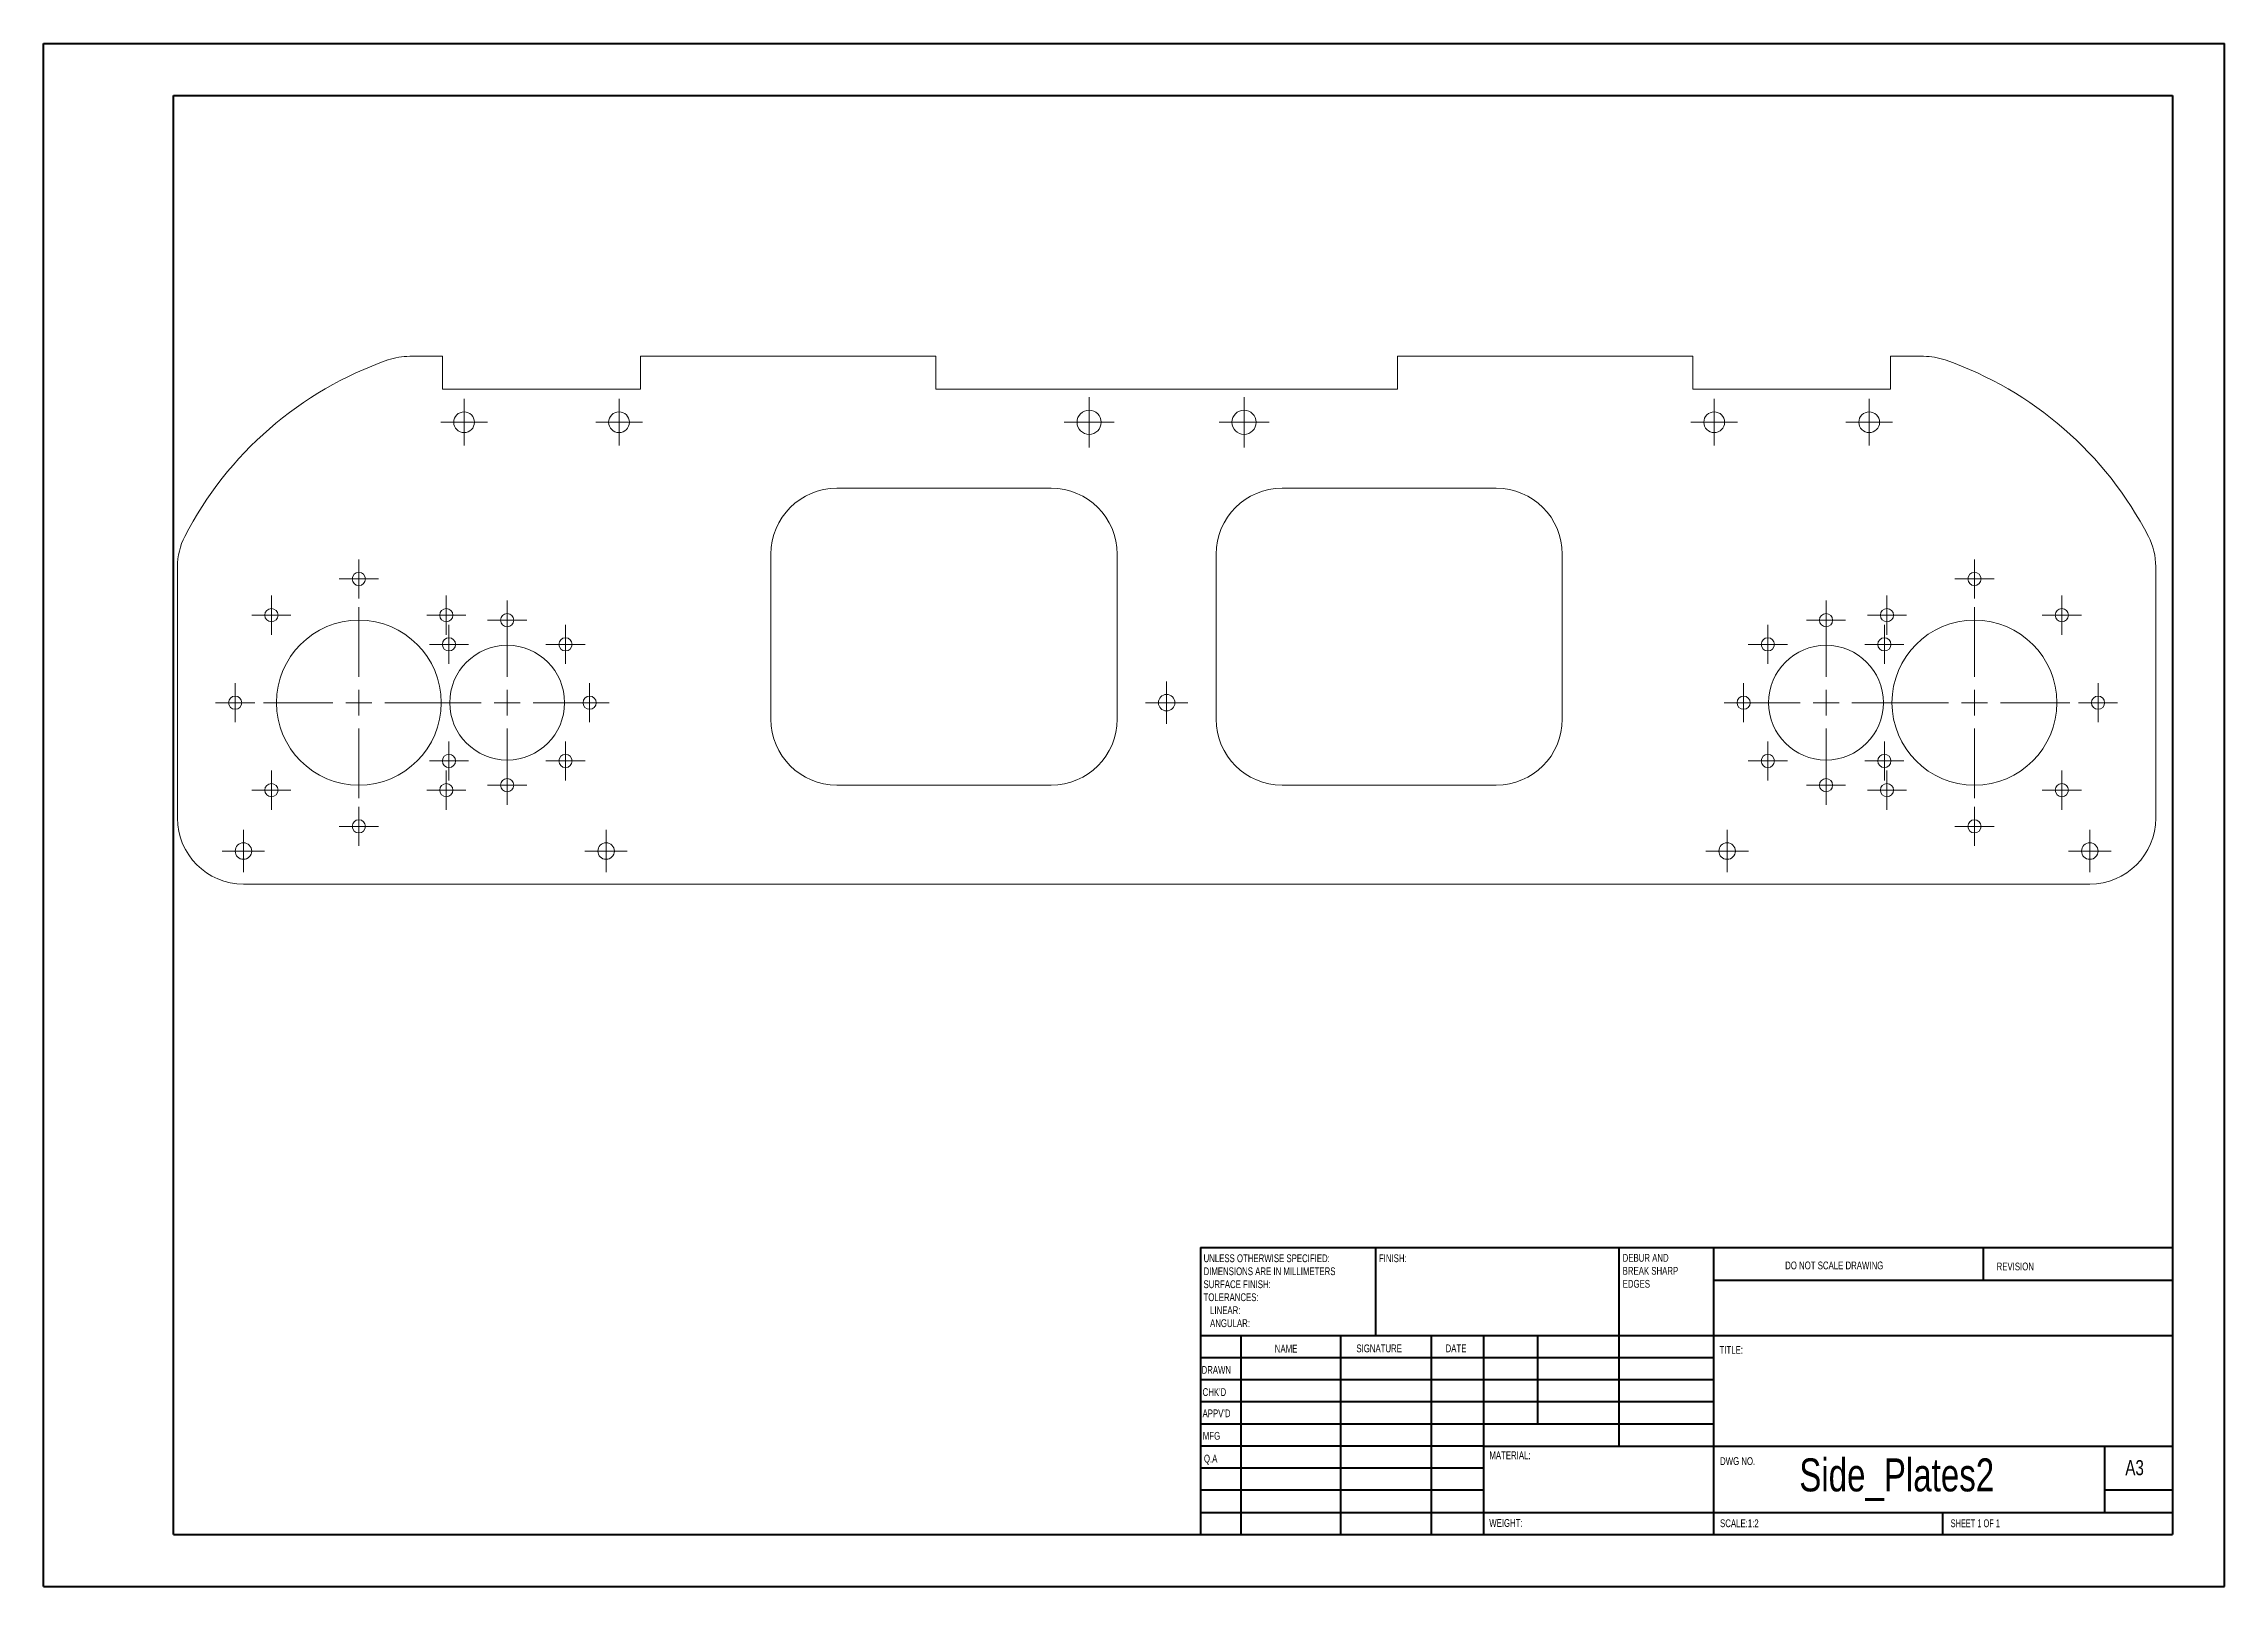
# Model space of a CAD drawing. Header units: millimetres. Extents: x 0 to 420, y 0 to 297.
import ezdxf

# ---------------------------------------------------------------- set-up
doc = ezdxf.new("R2010")
doc.units = ezdxf.units.MM
doc.styles.add('SLDTEXTSTYLE0', font='TXT', dxfattribs={"width": 0.75})
doc.styles.add('SLDTEXTSTYLE1', font='TXT', dxfattribs={"width": 0.6875})

# ---------------------------------------------------------------- blocks, each defined once
blk = doc.blocks.new('SW_NOTE_0')
at = {"color": 0, "linetype": 'Continuous', "lineweight": 0, "char_height": 1.5, "attachment_point": 1, "style": 'SLDTEXTSTYLE0'}
for s, insert in [('DEBUR AND ', (0, 1.93)), ('BREAK SHARP ', (0, -0.57)), ('EDGES', (0, -3.07))]:
    blk.add_mtext(s, dxfattribs=dict(at, insert=insert))
blk = doc.blocks.new('SW_NOTE_1')
at = {"color": 0, "linetype": 'Continuous', "lineweight": 0, "char_height": 1.5, "attachment_point": 1, "style": 'SLDTEXTSTYLE0'}
for s, insert in [('UNLESS OTHERWISE SPECIFIED:', (0, 1.93)), ('SURFACE FINISH:', (0, -3.07)), ('DIMENSIONS ARE IN MILLIMETERS', (0, -0.57)), ('TOLERANCES:', (0, -5.57)), ('   LINEAR:', (0, -8.07)), ('   ANGULAR:', (0, -10.57))]:
    blk.add_mtext(s, dxfattribs=dict(at, insert=insert))
blk = doc.blocks.new('SW_CENTERMARKSYMBOL_0')
at = {"color": 0, "linetype": 'Continuous', "lineweight": 0}
for p, q in [((0, 5), (0, 13.549)), ((-5, 0), (-13.549, 0)), ((0, 0), (-2.5, 0)), ((0, 0), (0, 2.5)), ((0, 0), (0, -2.5)), ((0, 0), (2.5, 0)), ((5, 0), (13.549, 0)), ((0, -5), (0, -13.549))]:
    blk.add_line(p, q, dxfattribs=at)
blk = doc.blocks.new('SW_CENTERMARKSYMBOL_1')
at = {"color": 0, "linetype": 'Continuous', "lineweight": 0}
for p, q in [((0, 5), (0, 13.549)), ((-5, 0), (-13.549, 0)), ((0, 0), (-2.5, 0)), ((0, 0), (0, 2.5)), ((0, 0), (0, -2.5)), ((0, 0), (2.5, 0)), ((5, 0), (13.549, 0)), ((0, -5), (0, -13.549))]:
    blk.add_line(p, q, dxfattribs=at)
blk = doc.blocks.new('SW_CENTERMARKSYMBOL_2')
at = {"color": 0, "linetype": 'Continuous', "lineweight": 0}
for p, q in [((0, 5), (0, 18.375)), ((-5, 0), (-18.375, 0)), ((0, 0), (-2.5, 0)), ((0, 0), (0, 2.5)), ((0, 0), (0, -2.5)), ((0, 0), (2.5, 0)), ((5, 0), (18.375, 0)), ((0, -5), (0, -18.375))]:
    blk.add_line(p, q, dxfattribs=at)
blk = doc.blocks.new('SW_CENTERMARKSYMBOL_3')
at = {"color": 0, "linetype": 'Continuous', "lineweight": 0}
for p, q in [((-2.5, 0), (-3.77, 0)), ((0, 0), (-2.5, 0)), ((0, 2.5), (0, 3.77)), ((0, 0), (0, 2.5)), ((0, 0), (0, -2.5)), ((0, 0), (2.5, 0)), ((2.5, 0), (3.77, 0)), ((0, -2.5), (0, -3.77))]:
    blk.add_line(p, q, dxfattribs=at)
blk = doc.blocks.new('SW_CENTERMARKSYMBOL_4')
at = {"color": 0, "linetype": 'Continuous', "lineweight": 0}
for p, q in [((-2.5, 0), (-3.77, 0)), ((0, 0), (-2.5, 0)), ((0, 2.5), (0, 3.77)), ((0, 0), (0, 2.5)), ((0, 0), (0, -2.5)), ((0, 0), (2.5, 0)), ((2.5, 0), (3.77, 0)), ((0, -2.5), (0, -3.77))]:
    blk.add_line(p, q, dxfattribs=at)
blk = doc.blocks.new('SW_CENTERMARKSYMBOL_5')
at = {"color": 0, "linetype": 'Continuous', "lineweight": 0}
for p, q in [((-2.5, 0), (-3.77, 0)), ((0, 0), (-2.5, 0)), ((0, 2.5), (0, 3.77)), ((0, 0), (0, 2.5)), ((0, 0), (0, -2.5)), ((0, 0), (2.5, 0)), ((2.5, 0), (3.77, 0)), ((0, -2.5), (0, -3.77))]:
    blk.add_line(p, q, dxfattribs=at)
blk = doc.blocks.new('SW_CENTERMARKSYMBOL_6')
at = {"color": 0, "linetype": 'Continuous', "lineweight": 0}
for p, q in [((-2.5, 0), (-3.77, 0)), ((0, 0), (-2.5, 0)), ((0, 2.5), (0, 3.77)), ((0, 0), (0, 2.5)), ((0, 0), (0, -2.5)), ((0, 0), (2.5, 0)), ((2.5, 0), (3.77, 0)), ((0, -2.5), (0, -3.77))]:
    blk.add_line(p, q, dxfattribs=at)
blk = doc.blocks.new('SW_CENTERMARKSYMBOL_7')
at = {"color": 0, "linetype": 'Continuous', "lineweight": 0}
for p, q in [((-2.5, 0), (-3.77, 0)), ((0, 0), (-2.5, 0)), ((0, 2.5), (0, 3.77)), ((0, 0), (0, 2.5)), ((0, 0), (0, -2.5)), ((0, 0), (2.5, 0)), ((2.5, 0), (3.77, 0)), ((0, -2.5), (0, -3.77))]:
    blk.add_line(p, q, dxfattribs=at)
blk = doc.blocks.new('SW_CENTERMARKSYMBOL_8')
at = {"color": 0, "linetype": 'Continuous', "lineweight": 0}
for p, q in [((-2.5, 0), (-3.77, 0)), ((0, 0), (-2.5, 0)), ((0, 2.5), (0, 3.77)), ((0, 0), (0, 2.5)), ((0, 0), (0, -2.5)), ((0, 0), (2.5, 0)), ((2.5, 0), (3.77, 0)), ((0, -2.5), (0, -3.77))]:
    blk.add_line(p, q, dxfattribs=at)
blk = doc.blocks.new('SW_CENTERMARKSYMBOL_9')
at = {"color": 0, "linetype": 'Continuous', "lineweight": 0}
for p, q in [((-2.5, 0), (-3.77, 0)), ((0, 0), (-2.5, 0)), ((0, 2.5), (0, 3.77)), ((0, 0), (0, 2.5)), ((0, 0), (0, -2.5)), ((0, 0), (2.5, 0)), ((2.5, 0), (3.77, 0)), ((0, -2.5), (0, -3.77))]:
    blk.add_line(p, q, dxfattribs=at)
blk = doc.blocks.new('SW_CENTERMARKSYMBOL_10')
at = {"color": 0, "linetype": 'Continuous', "lineweight": 0}
for p, q in [((-2.5, 0), (-3.77, 0)), ((0, 0), (-2.5, 0)), ((0, 2.5), (0, 3.77)), ((0, 0), (0, 2.5)), ((0, 0), (0, -2.5)), ((0, 0), (2.5, 0)), ((2.5, 0), (3.77, 0)), ((0, -2.5), (0, -3.77))]:
    blk.add_line(p, q, dxfattribs=at)
blk = doc.blocks.new('SW_CENTERMARKSYMBOL_11')
at = {"color": 0, "linetype": 'Continuous', "lineweight": 0}
for p, q in [((-2.5, 0), (-3.77, 0)), ((0, 0), (-2.5, 0)), ((0, 2.5), (0, 3.77)), ((0, 0), (0, 2.5)), ((0, 0), (0, -2.5)), ((0, 0), (2.5, 0)), ((2.5, 0), (3.77, 0)), ((0, -2.5), (0, -3.77))]:
    blk.add_line(p, q, dxfattribs=at)
blk = doc.blocks.new('SW_CENTERMARKSYMBOL_12')
at = {"color": 0, "linetype": 'Continuous', "lineweight": 0}
for p, q in [((-2.5, 0), (-3.77, 0)), ((0, 0), (-2.5, 0)), ((0, 2.5), (0, 3.77)), ((0, 0), (0, 2.5)), ((0, 0), (0, -2.5)), ((0, 0), (2.5, 0)), ((2.5, 0), (3.77, 0)), ((0, -2.5), (0, -3.77))]:
    blk.add_line(p, q, dxfattribs=at)
blk = doc.blocks.new('SW_CENTERMARKSYMBOL_13')
at = {"color": 0, "linetype": 'Continuous', "lineweight": 0}
for p, q in [((-2.5, 0), (-3.77, 0)), ((0, 0), (-2.5, 0)), ((0, 2.5), (0, 3.77)), ((0, 0), (0, 2.5)), ((0, 0), (0, -2.5)), ((0, 0), (2.5, 0)), ((2.5, 0), (3.77, 0)), ((0, -2.5), (0, -3.77))]:
    blk.add_line(p, q, dxfattribs=at)
blk = doc.blocks.new('SW_CENTERMARKSYMBOL_14')
at = {"color": 0, "linetype": 'Continuous', "lineweight": 0}
for p, q in [((-2.5, 0), (-3.77, 0)), ((0, 0), (-2.5, 0)), ((0, 2.5), (0, 3.77)), ((0, 0), (0, 2.5)), ((0, 0), (0, -2.5)), ((0, 0), (2.5, 0)), ((2.5, 0), (3.77, 0)), ((0, -2.5), (0, -3.77))]:
    blk.add_line(p, q, dxfattribs=at)
blk = doc.blocks.new('SW_CENTERMARKSYMBOL_15')
at = {"color": 0, "linetype": 'Continuous', "lineweight": 0}
for p, q in [((-2.5, 0), (-3.77, 0)), ((0, 0), (-2.5, 0)), ((0, 2.5), (0, 3.77)), ((0, 0), (0, 2.5)), ((0, 0), (0, -2.5)), ((0, 0), (2.5, 0)), ((2.5, 0), (3.77, 0)), ((0, -2.5), (0, -3.77))]:
    blk.add_line(p, q, dxfattribs=at)
blk = doc.blocks.new('SW_CENTERMARKSYMBOL_16')
at = {"color": 0, "linetype": 'Continuous', "lineweight": 0}
for p, q in [((-2.5, 0), (-3.77, 0)), ((0, 0), (-2.5, 0)), ((0, 2.5), (0, 3.77)), ((0, 0), (0, 2.5)), ((0, 0), (0, -2.5)), ((0, 0), (2.5, 0)), ((2.5, 0), (3.77, 0)), ((0, -2.5), (0, -3.77))]:
    blk.add_line(p, q, dxfattribs=at)
blk = doc.blocks.new('SW_CENTERMARKSYMBOL_17')
at = {"color": 0, "linetype": 'Continuous', "lineweight": 0}
for p, q in [((-2.5, 0), (-3.77, 0)), ((0, 0), (-2.5, 0)), ((0, 2.5), (0, 3.77)), ((0, 0), (0, 2.5)), ((0, 0), (0, -2.5)), ((0, 0), (2.5, 0)), ((2.5, 0), (3.77, 0)), ((0, -2.5), (0, -3.77))]:
    blk.add_line(p, q, dxfattribs=at)
blk = doc.blocks.new('SW_CENTERMARKSYMBOL_18')
at = {"color": 0, "linetype": 'Continuous', "lineweight": 0}
for p, q in [((-2.5, 0), (-3.77, 0)), ((0, 0), (-2.5, 0)), ((0, 2.5), (0, 3.77)), ((0, 0), (0, 2.5)), ((0, 0), (0, -2.5)), ((0, 0), (2.5, 0)), ((2.5, 0), (3.77, 0)), ((0, -2.5), (0, -3.77))]:
    blk.add_line(p, q, dxfattribs=at)
blk = doc.blocks.new('SW_CENTERMARKSYMBOL_19')
at = {"color": 0, "linetype": 'Continuous', "lineweight": 0}
for p, q in [((-2.5, 0), (-3.77, 0)), ((0, 0), (-2.5, 0)), ((0, 2.5), (0, 3.77)), ((0, 0), (0, 2.5)), ((0, 0), (0, -2.5)), ((0, 0), (2.5, 0)), ((2.5, 0), (3.77, 0)), ((0, -2.5), (0, -3.77))]:
    blk.add_line(p, q, dxfattribs=at)
blk = doc.blocks.new('SW_CENTERMARKSYMBOL_20')
at = {"color": 0, "linetype": 'Continuous', "lineweight": 0}
for p, q in [((-2.5, 0), (-3.77, 0)), ((0, 0), (-2.5, 0)), ((0, 2.5), (0, 3.77)), ((0, 0), (0, 2.5)), ((0, 0), (0, -2.5)), ((0, 0), (2.5, 0)), ((2.5, 0), (3.77, 0)), ((0, -2.5), (0, -3.77))]:
    blk.add_line(p, q, dxfattribs=at)
blk = doc.blocks.new('SW_CENTERMARKSYMBOL_21')
at = {"color": 0, "linetype": 'Continuous', "lineweight": 0}
for p, q in [((-2.5, 0), (-3.77, 0)), ((0, 0), (-2.5, 0)), ((0, 2.5), (0, 3.77)), ((0, 0), (0, 2.5)), ((0, 0), (0, -2.5)), ((0, 0), (2.5, 0)), ((2.5, 0), (3.77, 0)), ((0, -2.5), (0, -3.77))]:
    blk.add_line(p, q, dxfattribs=at)
blk = doc.blocks.new('SW_CENTERMARKSYMBOL_22')
at = {"color": 0, "linetype": 'Continuous', "lineweight": 0}
for p, q in [((-2.5, 0), (-3.77, 0)), ((0, 0), (-2.5, 0)), ((0, 2.5), (0, 3.77)), ((0, 0), (0, 2.5)), ((0, 0), (0, -2.5)), ((0, 0), (2.5, 0)), ((2.5, 0), (3.77, 0)), ((0, -2.5), (0, -3.77))]:
    blk.add_line(p, q, dxfattribs=at)
blk = doc.blocks.new('SW_CENTERMARKSYMBOL_23')
at = {"color": 0, "linetype": 'Continuous', "lineweight": 0}
for p, q in [((-2.5, 0), (-3.77, 0)), ((0, 0), (-2.5, 0)), ((0, 2.5), (0, 3.77)), ((0, 0), (0, 2.5)), ((0, 0), (0, -2.5)), ((0, 0), (2.5, 0)), ((2.5, 0), (3.77, 0)), ((0, -2.5), (0, -3.77))]:
    blk.add_line(p, q, dxfattribs=at)
blk = doc.blocks.new('SW_CENTERMARKSYMBOL_24')
at = {"color": 0, "linetype": 'Continuous', "lineweight": 0}
for p, q in [((-2.5, 0), (-3.77, 0)), ((0, 0), (-2.5, 0)), ((0, 2.5), (0, 3.77)), ((0, 0), (0, 2.5)), ((0, 0), (0, -2.5)), ((0, 0), (2.5, 0)), ((2.5, 0), (3.77, 0)), ((0, -2.5), (0, -3.77))]:
    blk.add_line(p, q, dxfattribs=at)
blk = doc.blocks.new('SW_CENTERMARKSYMBOL_25')
at = {"color": 0, "linetype": 'Continuous', "lineweight": 0}
for p, q in [((-2.5, 0), (-3.77, 0)), ((0, 0), (-2.5, 0)), ((0, 2.5), (0, 3.77)), ((0, 0), (0, 2.5)), ((0, 0), (0, -2.5)), ((0, 0), (2.5, 0)), ((2.5, 0), (3.77, 0)), ((0, -2.5), (0, -3.77))]:
    blk.add_line(p, q, dxfattribs=at)
blk = doc.blocks.new('SW_CENTERMARKSYMBOL_26')
at = {"color": 0, "linetype": 'Continuous', "lineweight": 0}
for p, q in [((-2.5, 0), (-3.77, 0)), ((0, 0), (-2.5, 0)), ((0, 2.5), (0, 3.77)), ((0, 0), (0, 2.5)), ((0, 0), (0, -2.5)), ((0, 0), (2.5, 0)), ((2.5, 0), (3.77, 0)), ((0, -2.5), (0, -3.77))]:
    blk.add_line(p, q, dxfattribs=at)
blk = doc.blocks.new('SW_CENTERMARKSYMBOL_27')
at = {"color": 0, "linetype": 'Continuous', "lineweight": 0}
for p, q in [((-2.5, 0), (-3.77, 0)), ((0, 0), (-2.5, 0)), ((0, 2.5), (0, 3.77)), ((0, 0), (0, 2.5)), ((0, 0), (0, -2.5)), ((0, 0), (2.5, 0)), ((2.5, 0), (3.77, 0)), ((0, -2.5), (0, -3.77))]:
    blk.add_line(p, q, dxfattribs=at)
blk = doc.blocks.new('SW_CENTERMARKSYMBOL_28')
at = {"color": 0, "linetype": 'Continuous', "lineweight": 0}
for p, q in [((-2.5, 0), (-3.77, 0)), ((0, 0), (-2.5, 0)), ((0, 2.5), (0, 3.77)), ((0, 0), (0, 2.5)), ((0, 0), (0, -2.5)), ((0, 0), (2.5, 0)), ((2.5, 0), (3.77, 0)), ((0, -2.5), (0, -3.77))]:
    blk.add_line(p, q, dxfattribs=at)
blk = doc.blocks.new('SW_CENTERMARKSYMBOL_29')
at = {"color": 0, "linetype": 'Continuous', "lineweight": 0}
for p, q in [((-2.5, 0), (-3.77, 0)), ((0, 0), (-2.5, 0)), ((0, 2.5), (0, 3.77)), ((0, 0), (0, 2.5)), ((0, 0), (0, -2.5)), ((0, 0), (2.5, 0)), ((2.5, 0), (3.77, 0)), ((0, -2.5), (0, -3.77))]:
    blk.add_line(p, q, dxfattribs=at)
blk = doc.blocks.new('SW_CENTERMARKSYMBOL_30')
at = {"color": 0, "linetype": 'Continuous', "lineweight": 0}
for p, q in [((-2.5, 0), (-3.77, 0)), ((0, 0), (-2.5, 0)), ((0, 2.5), (0, 3.77)), ((0, 0), (0, 2.5)), ((0, 0), (0, -2.5)), ((0, 0), (2.5, 0)), ((2.5, 0), (3.77, 0)), ((0, -2.5), (0, -3.77))]:
    blk.add_line(p, q, dxfattribs=at)
blk = doc.blocks.new('SW_CENTERMARKSYMBOL_31')
at = {"color": 0, "linetype": 'Continuous', "lineweight": 0}
for p, q in [((0, 5), (0, 18.375)), ((-5, 0), (-18.375, 0)), ((0, 0), (-2.5, 0)), ((0, 0), (0, 2.5)), ((0, 0), (0, -2.5)), ((0, 0), (2.5, 0)), ((5, 0), (18.375, 0)), ((0, -5), (0, -18.375))]:
    blk.add_line(p, q, dxfattribs=at)
blk = doc.blocks.new('SW_CENTERMARKSYMBOL_32')
at = {"color": 0, "linetype": 'Continuous', "lineweight": 0}
for p, q in [((0, 2.5), (0, 4.5)), ((-2.5, 0), (-4.5, 0)), ((0, 0), (-2.5, 0)), ((0, 0), (0, 2.5)), ((0, 0), (0, -2.5)), ((0, 0), (2.5, 0)), ((2.5, 0), (4.5, 0)), ((0, -2.5), (0, -4.5))]:
    blk.add_line(p, q, dxfattribs=at)
blk = doc.blocks.new('SW_CENTERMARKSYMBOL_33')
at = {"color": 0, "linetype": 'Continuous', "lineweight": 0}
for p, q in [((0, 2.5), (0, 4.5)), ((-2.5, 0), (-4.5, 0)), ((0, 0), (-2.5, 0)), ((0, 0), (0, 2.5)), ((0, 0), (0, -2.5)), ((0, 0), (2.5, 0)), ((2.5, 0), (4.5, 0)), ((0, -2.5), (0, -4.5))]:
    blk.add_line(p, q, dxfattribs=at)
blk = doc.blocks.new('SW_CENTERMARKSYMBOL_34')
at = {"color": 0, "linetype": 'Continuous', "lineweight": 0}
for p, q in [((0, 2.5), (0, 4.5)), ((-2.5, 0), (-4.5, 0)), ((0, 0), (-2.5, 0)), ((0, 0), (0, 2.5)), ((0, 0), (0, -2.5)), ((0, 0), (2.5, 0)), ((2.5, 0), (4.5, 0)), ((0, -2.5), (0, -4.5))]:
    blk.add_line(p, q, dxfattribs=at)
blk = doc.blocks.new('SW_CENTERMARKSYMBOL_35')
at = {"color": 0, "linetype": 'Continuous', "lineweight": 0}
for p, q in [((0, 2.5), (0, 4.5)), ((-2.5, 0), (-4.5, 0)), ((0, 0), (-2.5, 0)), ((0, 0), (0, 2.5)), ((0, 0), (0, -2.5)), ((0, 0), (2.5, 0)), ((2.5, 0), (4.5, 0)), ((0, -2.5), (0, -4.5))]:
    blk.add_line(p, q, dxfattribs=at)
blk = doc.blocks.new('SW_CENTERMARKSYMBOL_36')
at = {"color": 0, "linetype": 'Continuous', "lineweight": 0}
for p, q in [((0, 2.5), (0, 4.83)), ((-2.5, 0), (-4.83, 0)), ((0, 0), (-2.5, 0)), ((0, 0), (0, 2.5)), ((0, 0), (0, -2.5)), ((0, 0), (2.5, 0)), ((2.5, 0), (4.83, 0)), ((0, -2.5), (0, -4.83))]:
    blk.add_line(p, q, dxfattribs=at)
blk = doc.blocks.new('SW_CENTERMARKSYMBOL_37')
at = {"color": 0, "linetype": 'Continuous', "lineweight": 0}
for p, q in [((0, 2.5), (0, 4.83)), ((-2.5, 0), (-4.83, 0)), ((0, 0), (-2.5, 0)), ((0, 0), (0, 2.5)), ((0, 0), (0, -2.5)), ((0, 0), (2.5, 0)), ((2.5, 0), (4.83, 0)), ((0, -2.5), (0, -4.83))]:
    blk.add_line(p, q, dxfattribs=at)
blk = doc.blocks.new('SW_CENTERMARKSYMBOL_38')
at = {"color": 0, "linetype": 'Continuous', "lineweight": 0}
for p, q in [((-2.5, 0), (-4.0875, 0)), ((0, 0), (-2.5, 0)), ((0, 2.5), (0, 4.0875)), ((0, 0), (0, 2.5)), ((0, 0), (0, -2.5)), ((0, 0), (2.5, 0)), ((2.5, 0), (4.0875, 0)), ((0, -2.5), (0, -4.0875))]:
    blk.add_line(p, q, dxfattribs=at)
blk = doc.blocks.new('SW_CENTERMARKSYMBOL_39')
at = {"color": 0, "linetype": 'Continuous', "lineweight": 0}
for p, q in [((-2.5, 0), (-4.0875, 0)), ((0, 0), (-2.5, 0)), ((0, 2.5), (0, 4.0875)), ((0, 0), (0, 2.5)), ((0, 0), (0, -2.5)), ((0, 0), (2.5, 0)), ((2.5, 0), (4.0875, 0)), ((0, -2.5), (0, -4.0875))]:
    blk.add_line(p, q, dxfattribs=at)
blk = doc.blocks.new('SW_CENTERMARKSYMBOL_40')
at = {"color": 0, "linetype": 'Continuous', "lineweight": 0}
for p, q in [((-2.5, 0), (-4.0875, 0)), ((0, 0), (-2.5, 0)), ((0, 2.5), (0, 4.0875)), ((0, 0), (0, 2.5)), ((0, 0), (0, -2.5)), ((0, 0), (2.5, 0)), ((2.5, 0), (4.0875, 0)), ((0, -2.5), (0, -4.0875))]:
    blk.add_line(p, q, dxfattribs=at)
blk = doc.blocks.new('SW_CENTERMARKSYMBOL_41')
at = {"color": 0, "linetype": 'Continuous', "lineweight": 0}
for p, q in [((-2.5, 0), (-4.0875, 0)), ((0, 0), (-2.5, 0)), ((0, 2.5), (0, 4.0875)), ((0, 0), (0, 2.5)), ((0, 0), (0, -2.5)), ((0, 0), (2.5, 0)), ((2.5, 0), (4.0875, 0)), ((0, -2.5), (0, -4.0875))]:
    blk.add_line(p, q, dxfattribs=at)
blk = doc.blocks.new('SW_CENTERMARKSYMBOL_42')
at = {"color": 0, "linetype": 'Continuous', "lineweight": 0}
for p, q in [((-2.5, 0), (-4.0875, 0)), ((0, 0), (-2.5, 0)), ((0, 2.5), (0, 4.0875)), ((0, 0), (0, 2.5)), ((0, 0), (0, -2.5)), ((0, 0), (2.5, 0)), ((2.5, 0), (4.0875, 0)), ((0, -2.5), (0, -4.0875))]:
    blk.add_line(p, q, dxfattribs=at)

msp = doc.modelspace()

# ---------------------------------------------------------------- linework, layer by layer
at = {"color": 7, "linetype": 'Continuous', "lineweight": 40}
for p, q in [((0.08, 0.21), (0.08, 297.21)), ((0.08, 297.21), (420.08, 297.21)), ((420.08, 0.21), (420.08, 297.21)), ((25.08, 10.21), (25.08, 287.21)), ((25.08, 287.21), (410.08, 287.21)), ((410.08, 287.21), (410.08, 10.21)), ((222.88, 65.46), (410.08, 65.46)), ((222.88, 65.46), (222.88, 10.21)), ((256.68, 48.46), (256.68, 65.46)), ((303.48, 65.46), (303.48, 27.21)), ((321.68, 65.46), (321.68, 10.21)), ((373.68, 59.09), (373.68, 65.46)), ((410.08, 59.09), (321.68, 59.09)), ((410.08, 48.46), (222.88, 48.46)), ((230.68, 48.46), (230.68, 10.21)), ((249.87, 48.46), (249.87, 10.21)), ((267.28, 48.46), (267.28, 10.21)), ((277.48, 10.21), (277.48, 48.46)), ((287.88, 31.46), (287.88, 48.46)), ((321.68, 44.21), (222.88, 44.21)), ((321.68, 39.96), (222.88, 39.96)), ((321.68, 35.71), (222.88, 35.71)), ((321.68, 31.46), (222.88, 31.46)), ((277.48, 27.21), (222.88, 27.21)), ((277.48, 27.21), (410.08, 27.21)), ((397.08, 14.46), (397.08, 27.21)), ((277.48, 22.96), (222.88, 22.96)), ((277.48, 18.71), (222.88, 18.71)), ((410.08, 18.71), (397.08, 18.71)), ((222.88, 14.46), (410.08, 14.46)), ((365.88, 10.21), (365.88, 14.46)), ((25.08, 10.21), (410.08, 10.21)), ((0.08, 0.21), (420.08, 0.21))]:
    msp.add_line(p, q, dxfattribs=at)
at = {"color": 7, "linetype": 'Continuous', "lineweight": 15}
for p, q in [((76.93, 237.02), (70.58, 237.02)), ((76.93, 237.02), (76.93, 230.67)), ((115.03, 230.67), (115.03, 237.02)), ((171.91, 237.02), (115.03, 237.02)), ((171.91, 237.02), (171.91, 230.67)), ((260.81, 230.67), (260.81, 237.02)), ((317.7, 237.02), (260.81, 237.02)), ((317.7, 237.02), (317.7, 230.67)), ((355.8, 230.67), (355.8, 237.02)), ((362.15, 237.02), (355.8, 237.02)), ((76.93, 230.67), (115.03, 230.67)), ((171.91, 230.67), (260.81, 230.67)), ((317.7, 230.67), (355.8, 230.67)), ((194.14, 211.62), (152.86, 211.62)), ((279.86, 211.62), (238.59, 211.62)), ((140.16, 198.92), (140.16, 167.17)), ((206.84, 167.17), (206.84, 198.92)), ((225.89, 198.92), (225.89, 167.17)), ((292.56, 167.17), (292.56, 198.92)), ((25.86, 196.53), (25.86, 148.12)), ((406.86, 148.12), (406.86, 196.53)), ((152.86, 154.47), (194.14, 154.47)), ((238.59, 154.47), (279.86, 154.47)), ((38.56, 135.42), (394.16, 135.42))]:
    msp.add_line(p, q, dxfattribs=at)
for centre, radius in [((81.06, 224.32), 2), ((110.9, 224.32), 2), ((201.44, 224.32), 2.33), ((231.28, 224.32), 2.33), ((321.82, 224.32), 2), ((351.67, 224.32), 2), ((60.79, 194.16), 1.27), ((371.94, 194.16), 1.27), ((43.95, 187.18), 1.27), ((60.79, 170.34), 15.88), ((77.63, 187.18), 1.27), ((89.36, 186.22), 1.27), ((343.36, 186.22), 1.27), ((355.1, 187.18), 1.27), ((371.94, 170.34), 15.88), ((388.78, 187.18), 1.27), ((78.14, 181.57), 1.27), ((89.36, 170.34), 11.05), ((100.59, 181.57), 1.27), ((332.14, 181.57), 1.27), ((343.36, 170.34), 11.05), ((354.59, 181.57), 1.27), ((36.97, 170.34), 1.27), ((105.24, 170.34), 1.27), ((216.36, 170.34), 1.59), ((327.49, 170.34), 1.27), ((395.75, 170.34), 1.27), ((78.14, 159.12), 1.27), ((100.59, 159.12), 1.27), ((332.14, 159.12), 1.27), ((354.59, 159.12), 1.27), ((89.36, 154.47), 1.27), ((343.36, 154.47), 1.27), ((43.95, 153.51), 1.27), ((77.63, 153.51), 1.27), ((355.1, 153.51), 1.27), ((388.78, 153.51), 1.27), ((60.79, 146.53), 1.27), ((371.94, 146.53), 1.27), ((38.56, 141.77), 1.59), ((108.41, 141.77), 1.59), ((324.31, 141.77), 1.59), ((394.16, 141.77), 1.59)]:
    msp.add_circle(centre, radius, dxfattribs=at)
for centre, radius, start, end in [((89.36, 170.34), 69.85, 109.1881, 152.734), ((70.58, 224.32), 12.7, 90, 109.1881), ((362.15, 224.32), 12.7, 70.8119, 90), ((343.36, 170.34), 69.85, 27.266, 70.8119), ((152.86, 198.92), 12.7, 90, 180), ((194.14, 198.92), 12.7, 0, 90), ((238.59, 198.92), 12.7, 90, 180), ((279.86, 198.92), 12.7, 0, 90), ((38.56, 196.53), 12.7, 152.734, 180), ((394.16, 196.53), 12.7, 0, 27.266), ((152.86, 167.17), 12.7, 180, 270), ((194.14, 167.17), 12.7, 270, 0), ((238.59, 167.17), 12.7, 180, 270), ((279.86, 167.17), 12.7, 270, 0), ((38.56, 148.12), 12.7, 180, 270), ((394.16, 148.12), 12.7, 270, 0)]:
    msp.add_arc(centre, radius, start, end, dxfattribs=at)

# ---------------------------------------------------------------- block references
at = {"color": 7, "linetype": 'Continuous', "lineweight": 0}
for name, p in [('SW_CENTERMARKSYMBOL_32', (81.06, 224.32)), ('SW_CENTERMARKSYMBOL_33', (110.9, 224.32)), ('SW_CENTERMARKSYMBOL_36', (201.44, 224.32)), ('SW_CENTERMARKSYMBOL_37', (231.28, 224.32)), ('SW_CENTERMARKSYMBOL_34', (321.82, 224.32)), ('SW_CENTERMARKSYMBOL_35', (351.67, 224.32)), ('SW_CENTERMARKSYMBOL_3', (60.79, 194.16)), ('SW_CENTERMARKSYMBOL_30', (371.94, 194.16)), ('SW_CENTERMARKSYMBOL_10', (43.95, 187.18)), ('SW_CENTERMARKSYMBOL_5', (77.63, 187.18)), ('SW_CENTERMARKSYMBOL_4', (89.36, 186.22)), ('SW_CENTERMARKSYMBOL_23', (343.36, 186.22)), ('SW_CENTERMARKSYMBOL_29', (355.1, 187.18)), ('SW_CENTERMARKSYMBOL_24', (388.78, 187.18)), ('SW_CENTERMARKSYMBOL_2', (60.79, 170.34)), ('SW_CENTERMARKSYMBOL_18', (78.14, 181.57)), ('SW_CENTERMARKSYMBOL_12', (100.59, 181.57)), ('SW_CENTERMARKSYMBOL_22', (332.14, 181.57)), ('SW_CENTERMARKSYMBOL_11', (354.59, 181.57)), ('SW_CENTERMARKSYMBOL_31', (371.94, 170.34)), ('SW_CENTERMARKSYMBOL_1', (89.36, 170.34)), ('SW_CENTERMARKSYMBOL_0', (343.36, 170.34)), ('SW_CENTERMARKSYMBOL_9', (36.97, 170.34)), ('SW_CENTERMARKSYMBOL_13', (105.24, 170.34)), ('SW_CENTERMARKSYMBOL_42', (216.36, 170.34)), ('SW_CENTERMARKSYMBOL_21', (327.49, 170.34)), ('SW_CENTERMARKSYMBOL_25', (395.75, 170.34)), ('SW_CENTERMARKSYMBOL_16', (78.14, 159.12)), ('SW_CENTERMARKSYMBOL_14', (100.59, 159.12)), ('SW_CENTERMARKSYMBOL_20', (332.14, 159.12)), ('SW_CENTERMARKSYMBOL_17', (354.59, 159.12)), ('SW_CENTERMARKSYMBOL_8', (43.95, 153.51)), ('SW_CENTERMARKSYMBOL_6', (77.63, 153.51)), ('SW_CENTERMARKSYMBOL_15', (89.36, 154.47)), ('SW_CENTERMARKSYMBOL_19', (343.36, 154.47)), ('SW_CENTERMARKSYMBOL_28', (355.1, 153.51)), ('SW_CENTERMARKSYMBOL_26', (388.78, 153.51)), ('SW_CENTERMARKSYMBOL_7', (60.79, 146.53)), ('SW_CENTERMARKSYMBOL_27', (371.94, 146.53)), ('SW_CENTERMARKSYMBOL_38', (38.56, 141.77)), ('SW_CENTERMARKSYMBOL_39', (108.41, 141.77)), ('SW_CENTERMARKSYMBOL_40', (324.31, 141.77)), ('SW_CENTERMARKSYMBOL_41', (394.16, 141.77)), ('SW_NOTE_1', (223.47, 62.2)), ('SW_NOTE_0', (304.19, 62.28))]:
    msp.add_blockref(name, p, dxfattribs=at)

# ---------------------------------------------------------------- texts
at = {"color": 7, "linetype": 'Continuous', "lineweight": 0, "attachment_point": 1}
for s, insert, char_height, style in [('FINISH:', (257.25, 64.13), 1.5, 'SLDTEXTSTYLE0'), ('DO NOT SCALE DRAWING', (335.49, 62.75), 1.5, 'SLDTEXTSTYLE0'), ('REVISION', (376.21, 62.55), 1.5, 'SLDTEXTSTYLE0'), ('NAME', (237.2, 46.72), 1.5, 'SLDTEXTSTYLE0'), ('SIGNATURE', (252.91, 46.78), 1.5, 'SLDTEXTSTYLE0'), ('DATE', (270.09, 46.79), 1.5, 'SLDTEXTSTYLE0'), ('TITLE:', (322.84, 46.49), 1.5, 'SLDTEXTSTYLE0'), ('DRAWN', (223.09, 42.64), 1.5, 'SLDTEXTSTYLE0'), ("CHK'D", (223.29, 38.37), 1.5, 'SLDTEXTSTYLE0'), ("APPV'D", (223.28, 34.28), 1.5, 'SLDTEXTSTYLE0'), ('MFG', (223.33, 29.95), 1.5, 'SLDTEXTSTYLE0'), ('Q.A', (223.55, 25.56), 1.5, 'SLDTEXTSTYLE0'), ('MATERIAL:', (278.52, 26.2), 1.5, 'SLDTEXTSTYLE0'), ('DWG NO.', (322.95, 25.08), 1.5, 'SLDTEXTSTYLE0'), ('Side_Plates2', (338.21, 24.85), 6.35, 'SLDTEXTSTYLE0'), ('A3', (401, 24.52), 2.91, 'SLDTEXTSTYLE0'), ('WEIGHT: ', (278.5, 13.16), 1.499, 'SLDTEXTSTYLE0'), ('SCALE:1:2', (322.95, 13.11), 1.5, 'SLDTEXTSTYLE0'), ('SHEET 1 OF 1', (367.36, 13.11), 1.5, 'SLDTEXTSTYLE1')]:
    msp.add_mtext(s, dxfattribs=dict(at, insert=insert, char_height=char_height, style=style))

doc.saveas('drawing.dxf')
